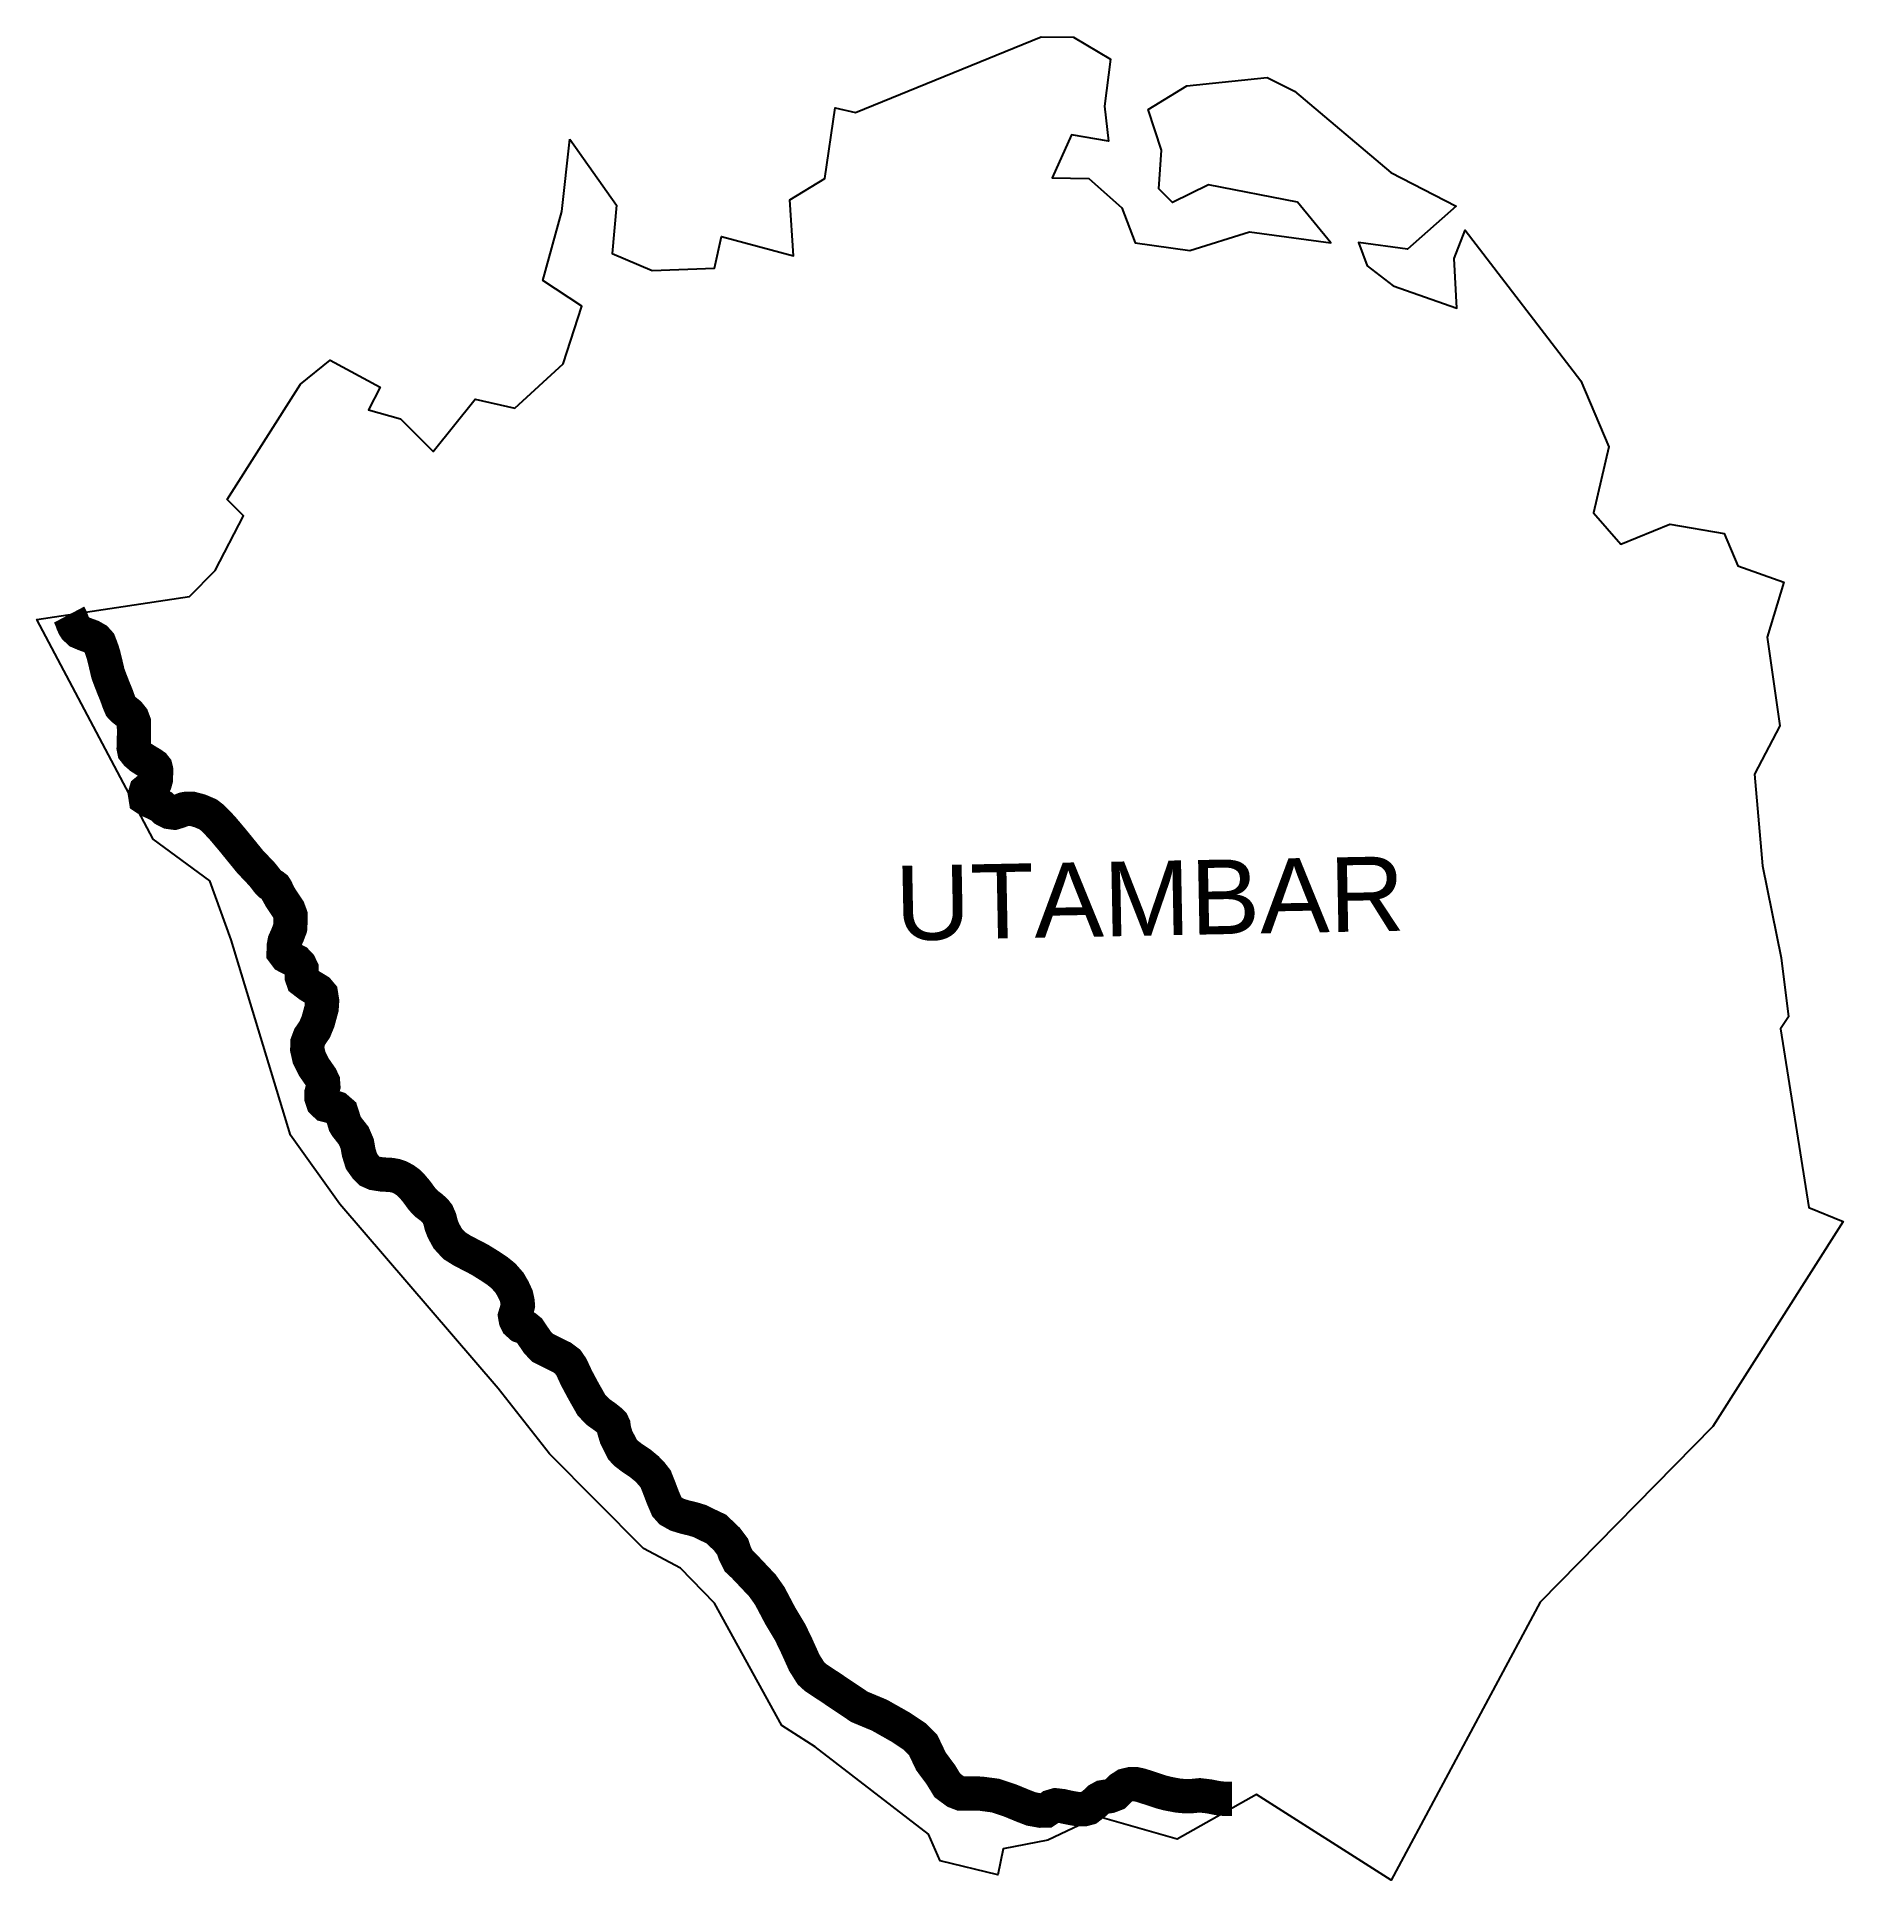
# Model space of a CAD drawing. Header units: metres. Extents: x 293549 to 296182, y 1979068 to 1981755.
import ezdxf

# ---------------------------------------------------------------- set-up
doc = ezdxf.new("R2010")
doc.units = ezdxf.units.M
doc.header["$MEASUREMENT"] = 0
doc.layers.add('NATURALLY PROTECTED', color=3, linetype='Continuous')
doc.layers.add('VILLAGE NAME', color=250, linetype='Continuous')
doc.styles.get("Standard").update_dxf_attribs({"font": 'simplex.shx'})

msp = doc.modelspace()

# ---------------------------------------------------------------- linework, layer by layer
at = {"color": 4, "flags": 128}
for points in [[(294394, 1981509.4), (294387.7, 1981439.2), (294445.9, 1981414.4), (294537, 1981417.5), (294547.2, 1981463.9), (294652.2, 1981435.6), (294646.8, 1981517.2), (294697.8, 1981548.6), (294712.8, 1981651.4), (294742.4, 1981644.8), (295012.9, 1981754.9), (295060.1, 1981754.3), (295114.2, 1981722.4), (295105.5, 1981653.9), (295111.1, 1981603), (295057.3, 1981612), (295029.3, 1981549.3), (295082.5, 1981548.3), (295130.7, 1981505.5), (295149.9, 1981454.8), (295229.7, 1981443.6), (295317, 1981470.8), (295435.5, 1981454.6), (295386.5, 1981514.1), (295257, 1981539.4), (295204.3, 1981513.5), (295184.5, 1981533.3), (295188.5, 1981589.7), (295169.1, 1981648.8), (295225.6, 1981683.6), (295342.7, 1981695.4), (295382.5, 1981675.6), (295522.6, 1981557.1), (295617.9, 1981508.3), (295547.3, 1981445.3), (295475.5, 1981454.9), (295488.3, 1981420.9), (295526, 1981392), (295618.9, 1981359.6), (295615, 1981431.7), (295631, 1981473.1), (295799.8, 1981253.5), (295840.7, 1981157.3), (295818.4, 1981060.9), (295858, 1981015.3), (295929.6, 1981044.3), (296008.6, 1981030.8), (296028.8, 1980983.8), (296095.7, 1980959.9), (296071.6, 1980879.6), (296089.9, 1980750.8), (296052.9, 1980680.3), (296064.6, 1980546.4), (296091.9, 1980412.4), (296102.6, 1980326.2), (296090.7, 1980309.1), (296132.2, 1980048.6), (296182.2, 1980028), (295992.4, 1979729.2), (295740.5, 1979472.9), (295523.3, 1979067.9), (295327, 1979192.8), (295211.4, 1979127.7), (295095.7, 1979160.5), (295023, 1979126.3), (294957.8, 1979113.7), (294950.1, 1979075.9), (294865.8, 1979096.2), (294848.7, 1979134.9), (294683.7, 1979262.3), (294634.8, 1979293.2), (294536.9, 1979471.5), (294487.3, 1979522.9), (294433.2, 1979551.4), (294296.5, 1979689.4), (294221.3, 1979784.5), (293990.8, 1980053.3), (293918.9, 1980153.8), (293832.3, 1980438.4), (293801.1, 1980524.7), (293718.3, 1980585.4), (293549, 1980905.6), (293771.6, 1980939.1), (293808.9, 1980976.9), (293850.2, 1981056.8), (293826.6, 1981080.5), (293933.3, 1981248.4), (293976.4, 1981283.7), (294049.5, 1981244.3), (294032.4, 1981211.1), (294079, 1981198.1), (294126.9, 1981150.5), (294188.1, 1981226.8), (294246, 1981213.5), (294316.1, 1981278.3), (294343.5, 1981362.3), (294286.5, 1981399.5), (294314.1, 1981500.5), (294326, 1981605.6)], [(294326, 1981605.6), (294394, 1981509.4)]]:
    msp.add_lwpolyline(points, dxfattribs=at)
at = {"layer": 'NATURALLY PROTECTED', "flags": 128}
msp.add_lwpolyline([(293595.9, 1980912.7, 50, 50, 0), (293598.5, 1980907.8, 50, 50, 0), (293601.4, 1980900, 50, 50, 0), (293603.2, 1980895.9, 50, 50, 0), (293605.1, 1980892.9, 50, 50, 0), (293610.6, 1980887.7, 50, 50, 0), (293617.5, 1980884.7, 50, 50, 0), (293628.4, 1980880.7, 50, 50, 0), (293635.4, 1980876.7, 50, 50, 0), (293639.8, 1980871.8, 50, 50, 0), (293642.1, 1980865.9, 50, 50, 0), (293644, 1980860.7, 50, 50, 0), (293646.1, 1980854.1, 50, 50, 0), (293649.5, 1980840.1, 50, 50, 0), (293652.7, 1980826.5, 50, 50, 0), (293656.6, 1980816.1, 50, 50, 0), (293661.1, 1980804.6, 50, 50, 0), (293664.8, 1980795.7, 50, 50, 0), (293668.6, 1980785, 50, 50, 0), (293671.4, 1980778.5, 50, 50, 0), (293674.6, 1980775.1, 50, 50, 0), (293683.2, 1980768.2, 50, 50, 0), (293687.9, 1980762.4, 50, 50, 0), (293690.5, 1980755.5, 50, 50, 0), (293690.6, 1980739, 50, 50, 0), (293690.4, 1980725.2, 50, 50, 0), (293690.1, 1980718.7, 50, 50, 0), (293691, 1980714.2, 50, 50, 0), (293694.5, 1980709.8, 50, 50, 0), (293700.5, 1980704.6, 50, 50, 0), (293707, 1980700.5, 50, 50, 0), (293712, 1980697.4, 50, 50, 0), (293715.4, 1980695.5, 50, 50, 0), (293719.8, 1980692.4, 50, 50, 0), (293722, 1980689.6, 50, 50, 0), (293722.9, 1980685.9, 50, 50, 0), (293722.5, 1980672.7, 50, 50, 0), (293721.1, 1980667.6, 50, 50, 0), (293718.9, 1980662.9, 50, 50, 0), (293716.2, 1980660.5, 50, 50, 0), (293711, 1980657.8, 50, 50, 0), (293708.1, 1980655.4, 50, 50, 0), (293706.7, 1980650.7, 50, 50, 0), (293707.6, 1980645, 50, 50, 0), (293712.8, 1980641.6, 50, 50, 0), (293722.1, 1980637.5, 50, 50, 0), (293731, 1980633, 50, 50, 0), (293735.8, 1980628.2, 50, 50, 0), (293742, 1980625, 50, 50, 0), (293749.2, 1980624, 50, 50, 0), (293755.6, 1980625.9, 50, 50, 0), (293763.7, 1980629, 50, 50, 0), (293768.1, 1980629.8, 50, 50, 0), (293774.9, 1980629.7, 50, 50, 0), (293786.6, 1980626.6, 50, 50, 0), (293798.5, 1980621.5, 50, 50, 0), (293805, 1980616.5, 50, 50, 0), (293813.2, 1980608.2, 50, 50, 0), (293819.8, 1980601.1, 50, 50, 0), (293834.3, 1980583.9, 50, 50, 0), (293859.6, 1980552.8, 50, 50, 0), (293877.7, 1980533.7, 50, 50, 0), (293885.6, 1980523.5, 50, 50, 0), (293888.6, 1980520.3, 50, 50, 0), (293893.9, 1980517, 50, 50, 0), (293896.1, 1980515.3, 50, 50, 0), (293898, 1980512.3, 50, 50, 0), (293899.8, 1980508, 50, 50, 0), (293904.5, 1980499.5, 50, 50, 0), (293915.7, 1980482.7, 50, 50, 0), (293918.6, 1980474.8, 50, 50, 0), (293918.8, 1980466.1, 50, 50, 0), (293918.2, 1980455.7, 50, 50, 0), (293914.3, 1980445.5, 50, 50, 0), (293910.2, 1980436.3, 50, 50, 0), (293908.9, 1980429.5, 50, 50, 0), (293908.7, 1980420.2, 50, 50, 0), (293912.7, 1980414.9, 50, 50, 0), (293919.3, 1980411.4, 50, 50, 0), (293927.3, 1980407.3, 50, 50, 0), (293932.1, 1980402.2, 50, 50, 0), (293935, 1980396.1, 50, 50, 0), (293935.1, 1980384.9, 50, 50, 0), (293937, 1980379.3, 50, 50, 0), (293945.7, 1980372.6, 50, 50, 0), (293959, 1980364.5, 50, 50, 0), (293963.2, 1980359.5, 50, 50, 0), (293964.8, 1980349.5, 50, 50, 0), (293964.1, 1980338.9, 50, 50, 0), (293958.8, 1980319.5, 50, 50, 0), (293954.1, 1980308.1, 50, 50, 0), (293946.7, 1980297.3, 50, 50, 0), (293943.4, 1980288.5, 50, 50, 0), (293943.2, 1980279, 50, 50, 0), (293945.9, 1980266.9, 50, 50, 0), (293953, 1980252.8, 50, 50, 0), (293962.9, 1980238.6, 50, 50, 0), (293966.1, 1980232, 50, 50, 0), (293966.6, 1980225.2, 50, 50, 0), (293964, 1980215.7, 50, 50, 0), (293963.8, 1980208.7, 50, 50, 0), (293966.1, 1980201.9, 50, 50, 0), (293970.3, 1980197.9, 50, 50, 0), (293977.8, 1980196, 50, 50, 0), (293986.1, 1980193.1, 50, 50, 0), (293992.8, 1980187.3, 50, 50, 0), (293995.1, 1980180.2, 50, 50, 0), (293998.1, 1980170.2, 50, 50, 0), (294000.3, 1980166.6, 50, 50, 0), (294010.9, 1980153.1, 50, 50, 0), (294016, 1980141.2, 50, 50, 0), (294018.2, 1980128.6, 50, 50, 0), (294022.2, 1980115.8, 50, 50, 0), (294028.8, 1980106.6, 50, 50, 0), (294033.8, 1980101.5, 50, 50, 0), (294040.8, 1980098.4, 50, 50, 0), (294052.1, 1980096.6, 50, 50, 0), (294065.1, 1980095.9, 50, 50, 0), (294072, 1980094.7, 50, 50, 0), (294077.4, 1980092.9, 50, 50, 0), (294085, 1980088.9, 50, 50, 0), (294091.2, 1980084.3, 50, 50, 0), (294096.6, 1980078.7, 50, 50, 0), (294102.6, 1980071.6, 50, 50, 0), (294110.6, 1980060.6, 50, 50, 0), (294116.7, 1980054.1, 50, 50, 0), (294123.7, 1980048.9, 50, 50, 0), (294129.5, 1980043.7, 50, 50, 0), (294133, 1980039.2, 50, 50, 0), (294136.2, 1980031.9, 50, 50, 0), (294138.5, 1980022.9, 50, 50, 0), (294141, 1980016.3, 50, 50, 0), (294145, 1980008.5, 50, 50, 0), (294147.8, 1980003.5, 50, 50, 0), (294152.3, 1979998.5, 50, 50, 0), (294157.9, 1979992.6, 50, 50, 0), (294168.5, 1979986, 50, 50, 0), (294179.7, 1979980.1, 50, 50, 0), (294194.4, 1979972.5, 50, 50, 0), (294208.1, 1979964, 50, 50, 0), (294219.9, 1979956.2, 50, 50, 0), (294229.1, 1979948.8, 50, 50, 0), (294238.1, 1979938.5, 50, 50, 0), (294243.3, 1979929.5, 50, 50, 0), (294247.9, 1979919.6, 50, 50, 0), (294249.8, 1979910.9, 50, 50, 0), (294250.2, 1979905.7, 50, 50, 0), (294248.6, 1979899, 50, 50, 0), (294246.1, 1979890.6, 50, 50, 0), (294247.1, 1979884.9, 50, 50, 0), (294249.4, 1979880.2, 50, 50, 0), (294254.4, 1979875.7, 50, 50, 0), (294262.9, 1979872.7, 50, 50, 0), (294266.5, 1979869.8, 50, 50, 0), (294273, 1979860.2, 50, 50, 0), (294279.1, 1979851.3, 50, 50, 0), (294286.4, 1979843.8, 50, 50, 0), (294302.5, 1979835.7, 50, 50, 0), (294314.5, 1979829.9, 50, 50, 0), (294322.9, 1979823.6, 50, 50, 0), (294328.2, 1979815.9, 50, 50, 0), (294335.8, 1979799.6, 50, 50, 0), (294345.5, 1979781.5, 50, 50, 0), (294357.5, 1979760.3, 50, 50, 0), (294360.5, 1979757.2, 50, 50, 0), (294366.7, 1979750.7, 50, 50, 0), (294378.5, 1979742.3, 50, 50, 0), (294385.1, 1979737, 50, 50, 0), (294387.8, 1979734.3, 50, 50, 0), (294389.6, 1979730.6, 50, 50, 0), (294390.5, 1979724, 50, 50, 0), (294393.6, 1979713.7, 50, 50, 0), (294397.3, 1979706.5, 50, 50, 0), (294402.8, 1979695.5, 50, 50, 0), (294407.8, 1979690.3, 50, 50, 0), (294416.6, 1979683.5, 50, 50, 0), (294429.1, 1979675.1, 50, 50, 0), (294438.3, 1979667.5, 50, 50, 0), (294445.4, 1979660, 50, 50, 0), (294451.1, 1979652.7, 50, 50, 0), (294456.5, 1979639, 50, 50, 0), (294461.6, 1979625.6, 50, 50, 0), (294467.4, 1979612, 50, 50, 0), (294472.7, 1979606.1, 50, 50, 0), (294482.5, 1979600.6, 50, 50, 0), (294493.6, 1979597.2, 50, 50, 0), (294505, 1979594.5, 50, 50, 0), (294515.9, 1979591.2, 50, 50, 0), (294526, 1979586.1, 50, 50, 0), (294539.5, 1979579.7, 50, 50, 0), (294555.1, 1979564.8, 50, 50, 0), (294563.3, 1979553.8, 50, 50, 0), (294566.6, 1979543.9, 50, 50, 0), (294572.2, 1979533, 50, 50, 0), (294579.5, 1979526.2, 50, 50, 0), (294606.9, 1979497.1, 50, 50, 0), (294617.4, 1979482.2, 50, 50, 0), (294632.4, 1979453.8, 50, 50, 0), (294633.4, 1979452, 50, 50, 0), (294646.8, 1979429.8, 50, 50, 0), (294655.8, 1979411.3, 50, 50, 0), (294667.8, 1979384.7, 50, 50, 0), (294677.5, 1979369.3, 50, 50, 0), (294684.3, 1979363.1, 50, 50, 0), (294703.3, 1979350.6, 50, 50, 0), (294721.7, 1979338.3, 50, 50, 0), (294748, 1979320.6, 50, 50, 0), (294777.3, 1979308.4, 50, 50, 0), (294807.4, 1979291.4, 50, 50, 0), (294828.7, 1979277.3, 50, 50, 0), (294841.1, 1979264.8, 50, 50, 0), (294852.4, 1979241, 50, 50, 0), (294867.1, 1979221.2, 50, 50, 0), (294876.2, 1979206.1, 50, 50, 0), (294888.3, 1979197.1, 50, 50, 0), (294895.8, 1979194.2, 50, 50, 0), (294908.3, 1979194.1, 50, 50, 0), (294925.1, 1979194, 50, 50, 0), (294946.3, 1979191.2, 50, 50, 0), (294967.6, 1979184.1, 50, 50, 0), (294986.6, 1979176.3, 50, 50, 0), (294998.5, 1979171.7, 50, 50, 0), (295012.4, 1979169.2, 50, 50, 0), (295020.2, 1979169.4, 50, 50, 0), (295023.5, 1979171.6, 50, 50, 0), (295027.8, 1979175.1, 50, 50, 0), (295034.2, 1979177, 50, 50, 0), (295043.7, 1979175.9, 50, 50, 0), (295049.8, 1979174.5, 50, 50, 0), (295056.7, 1979173.1, 50, 50, 0), (295067.2, 1979171.3, 50, 50, 0), (295075.5, 1979171.3, 50, 50, 0), (295081.9, 1979173, 50, 50, 0), (295091.2, 1979180.2, 50, 50, 0), (295096.8, 1979185.6, 50, 50, 0), (295102.6, 1979188.8, 50, 50, 0), (295113.3, 1979190.5, 50, 50, 0), (295120.8, 1979193.4, 50, 50, 0), (295128.9, 1979201.6, 50, 50, 0), (295135.5, 1979205.9, 50, 50, 0), (295143.7, 1979207.9, 50, 50, 0), (295151.1, 1979207.8, 50, 50, 0), (295158.4, 1979206.2, 50, 50, 0), (295175.1, 1979200.8, 50, 50, 0), (295187.9, 1979196.5, 50, 50, 0), (295197.6, 1979194, 50, 50, 0), (295213.2, 1979191.1, 50, 50, 0), (295223.9, 1979190.2, 50, 50, 0), (295233.3, 1979190.5, 50, 50, 0), (295244.3, 1979191.6, 50, 50, 0), (295258, 1979190, 50, 50, 0), (295270.5, 1979187.5, 50, 50, 0), (295281.3, 1979186.3, 50, 50, 0), (295291.4, 1979186.3, 0, 0, 0)], format="xyseb", dxfattribs=at)

# ---------------------------------------------------------------- texts
at = {"layer": 'VILLAGE NAME', "insert": (294799.1, 1980546.4), "char_height": 108.748, "attachment_point": 1, "rotation": 1.1028}
msp.add_mtext_dynamic_manual_height_columns('{\\fArial|b0|i0|c0|p34;UTAMBAR}', width=1571.314, gutter_width=543.7, heights=[0], dxfattribs=at)

doc.saveas('drawing.dxf')
